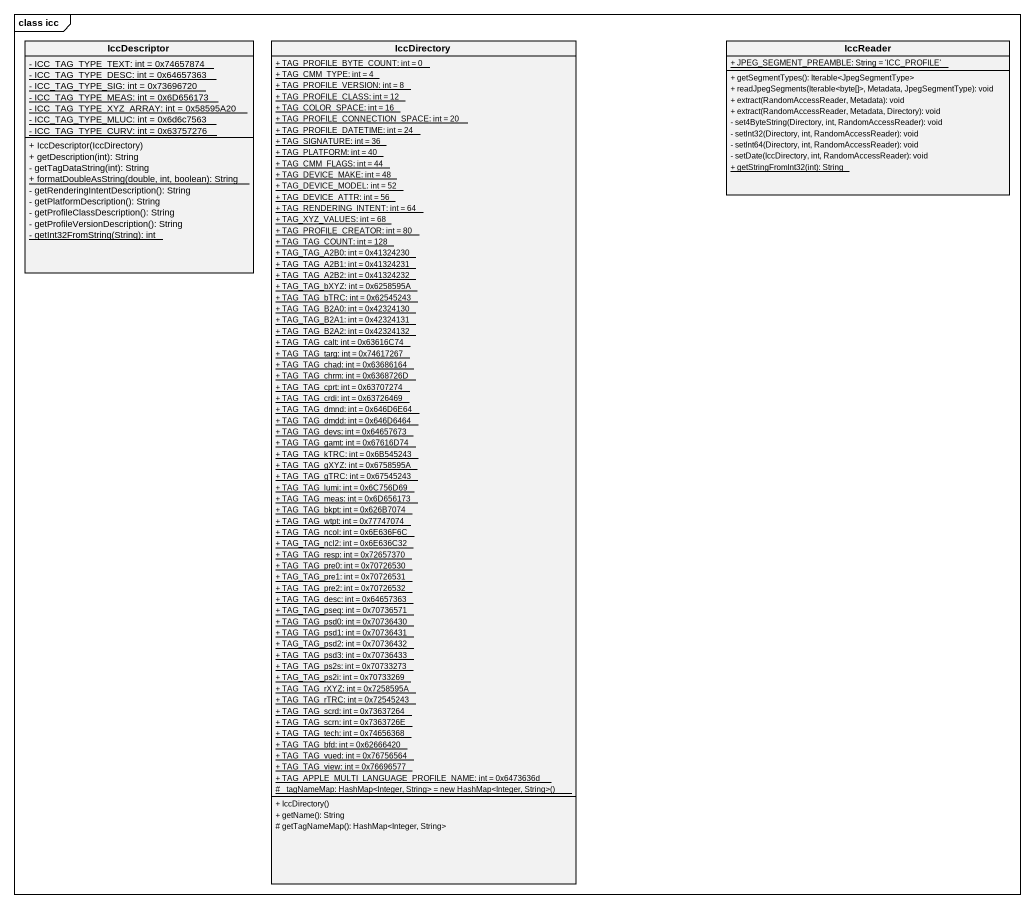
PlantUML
@startuml
mainframe class icc
hide circle
hide empty members
skinparam classAttributeIconSize 0
class IccDescriptor {
  {static} - ICC_TAG_TYPE_TEXT: int = 0x74657874
  {static} - ICC_TAG_TYPE_DESC: int = 0x64657363
  {static} - ICC_TAG_TYPE_SIG: int = 0x73696720
  {static} - ICC_TAG_TYPE_MEAS: int = 0x6D656173
  {static} - ICC_TAG_TYPE_XYZ_ARRAY: int = 0x58595A20
  {static} - ICC_TAG_TYPE_MLUC: int = 0x6d6c7563
  {static} - ICC_TAG_TYPE_CURV: int = 0x63757276
  + IccDescriptor(IccDirectory)
  + getDescription(int): String
  - getTagDataString(int): String
  {static} + formatDoubleAsString(double, int, boolean): String
  - getRenderingIntentDescription(): String
  - getPlatformDescription(): String
  - getProfileClassDescription(): String
  - getProfileVersionDescription(): String
  {static} - getInt32FromString(String): int
}
class IccDirectory {
  {static} + TAG_PROFILE_BYTE_COUNT: int = 0
  {static} + TAG_CMM_TYPE: int = 4
  {static} + TAG_PROFILE_VERSION: int = 8
  {static} + TAG_PROFILE_CLASS: int = 12
  {static} + TAG_COLOR_SPACE: int = 16
  {static} + TAG_PROFILE_CONNECTION_SPACE: int = 20
  {static} + TAG_PROFILE_DATETIME: int = 24
  {static} + TAG_SIGNATURE: int = 36
  {static} + TAG_PLATFORM: int = 40
  {static} + TAG_CMM_FLAGS: int = 44
  {static} + TAG_DEVICE_MAKE: int = 48
  {static} + TAG_DEVICE_MODEL: int = 52
  {static} + TAG_DEVICE_ATTR: int = 56
  {static} + TAG_RENDERING_INTENT: int = 64
  {static} + TAG_XYZ_VALUES: int = 68
  {static} + TAG_PROFILE_CREATOR: int = 80
  {static} + TAG_TAG_COUNT: int = 128
  {static} + TAG_TAG_A2B0: int = 0x41324230
  {static} + TAG_TAG_A2B1: int = 0x41324231
  {static} + TAG_TAG_A2B2: int = 0x41324232
  {static} + TAG_TAG_bXYZ: int = 0x6258595A
  {static} + TAG_TAG_bTRC: int = 0x62545243
  {static} + TAG_TAG_B2A0: int = 0x42324130
  {static} + TAG_TAG_B2A1: int = 0x42324131
  {static} + TAG_TAG_B2A2: int = 0x42324132
  {static} + TAG_TAG_calt: int = 0x63616C74
  {static} + TAG_TAG_targ: int = 0x74617267
  {static} + TAG_TAG_chad: int = 0x63686164
  {static} + TAG_TAG_chrm: int = 0x6368726D
  {static} + TAG_TAG_cprt: int = 0x63707274
  {static} + TAG_TAG_crdi: int = 0x63726469
  {static} + TAG_TAG_dmnd: int = 0x646D6E64
  {static} + TAG_TAG_dmdd: int = 0x646D6464
  {static} + TAG_TAG_devs: int = 0x64657673
  {static} + TAG_TAG_gamt: int = 0x67616D74
  {static} + TAG_TAG_kTRC: int = 0x6B545243
  {static} + TAG_TAG_gXYZ: int = 0x6758595A
  {static} + TAG_TAG_gTRC: int = 0x67545243
  {static} + TAG_TAG_lumi: int = 0x6C756D69
  {static} + TAG_TAG_meas: int = 0x6D656173
  {static} + TAG_TAG_bkpt: int = 0x626B7074
  {static} + TAG_TAG_wtpt: int = 0x77747074
  {static} + TAG_TAG_ncol: int = 0x6E636F6C
  {static} + TAG_TAG_ncl2: int = 0x6E636C32
  {static} + TAG_TAG_resp: int = 0x72657370
  {static} + TAG_TAG_pre0: int = 0x70726530
  {static} + TAG_TAG_pre1: int = 0x70726531
  {static} + TAG_TAG_pre2: int = 0x70726532
  {static} + TAG_TAG_desc: int = 0x64657363
  {static} + TAG_TAG_pseq: int = 0x70736571
  {static} + TAG_TAG_psd0: int = 0x70736430
  {static} + TAG_TAG_psd1: int = 0x70736431
  {static} + TAG_TAG_psd2: int = 0x70736432
  {static} + TAG_TAG_psd3: int = 0x70736433
  {static} + TAG_TAG_ps2s: int = 0x70733273
  {static} + TAG_TAG_ps2i: int = 0x70733269
  {static} + TAG_TAG_rXYZ: int = 0x7258595A
  {static} + TAG_TAG_rTRC: int = 0x72545243
  {static} + TAG_TAG_scrd: int = 0x73637264
  {static} + TAG_TAG_scrn: int = 0x7363726E
  {static} + TAG_TAG_tech: int = 0x74656368
  {static} + TAG_TAG_bfd: int = 0x62666420
  {static} + TAG_TAG_vued: int = 0x76756564
  {static} + TAG_TAG_view: int = 0x76696577
  {static} + TAG_APPLE_MULTI_LANGUAGE_PROFILE_NAME: int = 0x6473636d
  {static} {field} # _tagNameMap: HashMap<Integer, String> = new HashMap<Integer, String>()
  + IccDirectory()
  + getName(): String
  # getTagNameMap(): HashMap<Integer, String>
}
class IccReader {
  {static} + JPEG_SEGMENT_PREAMBLE: String = 'ICC_PROFILE'
  + getSegmentTypes(): Iterable<JpegSegmentType>
  + readJpegSegments(Iterable<byte[]>, Metadata, JpegSegmentType): void
  + extract(RandomAccessReader, Metadata): void
  + extract(RandomAccessReader, Metadata, Directory): void
  - set4ByteString(Directory, int, RandomAccessReader): void
  - setInt32(Directory, int, RandomAccessReader): void
  - setInt64(Directory, int, RandomAccessReader): void
  - setDate(IccDirectory, int, RandomAccessReader): void
  {static} + getStringFromInt32(int): String
}
@enduml
